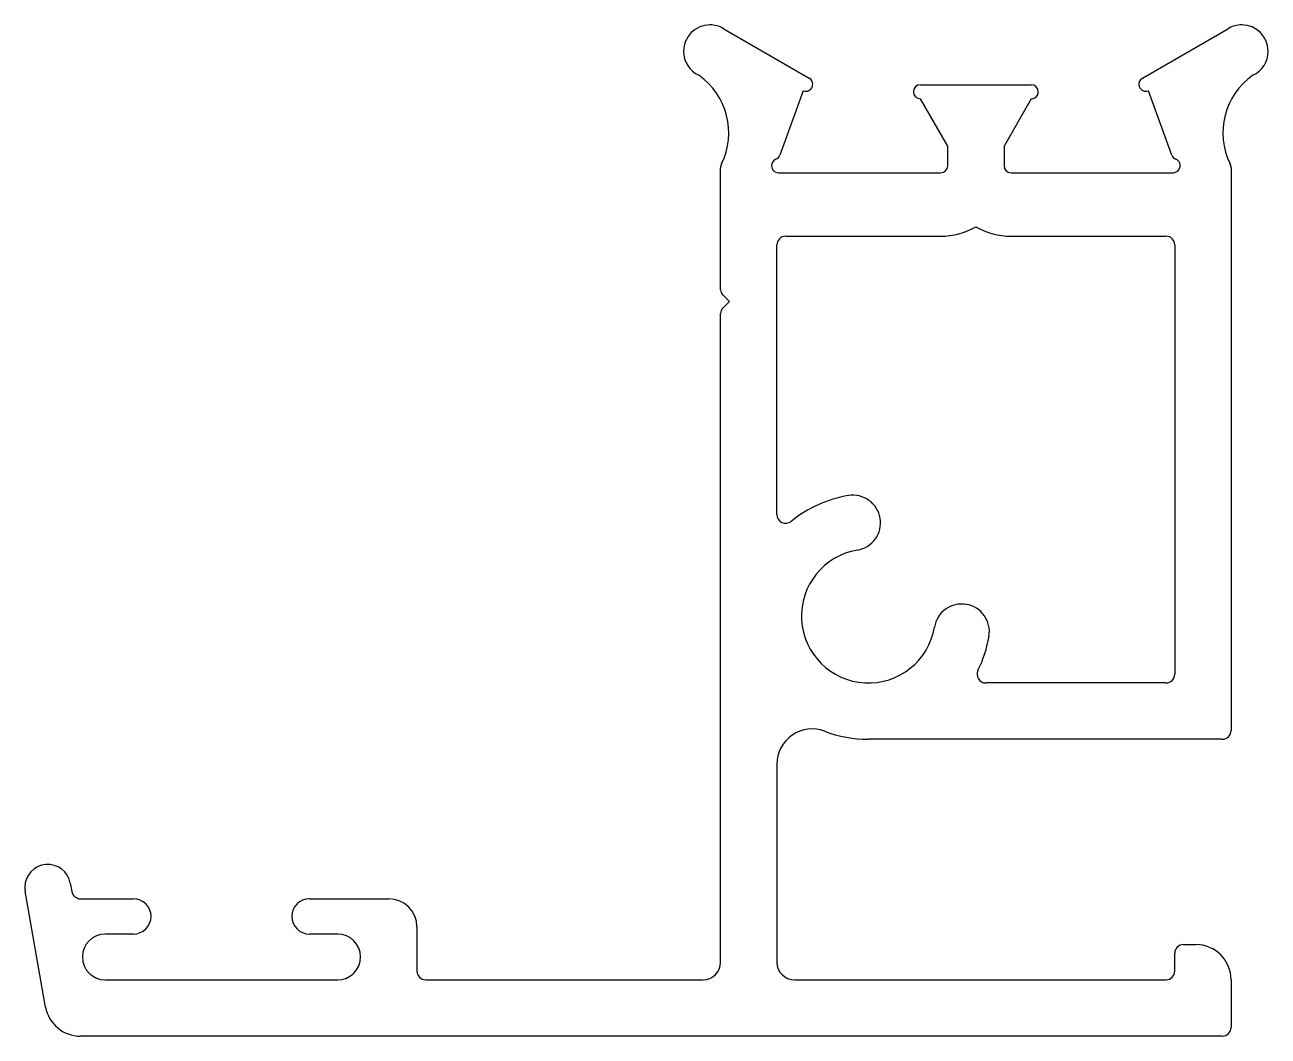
# Model space of a CAD drawing. Extents: x -14.4 to 20.9, y 7.4 to 36.2.
import ezdxf

# ---------------------------------------------------------------- set-up
doc = ezdxf.new("R2010")
doc.units = 0
doc.layers.get('0').update_dxf_attribs({"linetype": 'CONTINUOUS'})

msp = doc.modelspace()

# ---------------------------------------------------------------- linework, layer by layer
for p, q in [((5.413, 36.053), (7.857, 34.641)), ((17.318, 34.641), (19.763, 36.053)), ((7.689, 34.28), (7.025, 32.457)), ((11.014, 34.453), (14.161, 34.453)), ((18.15, 32.457), (17.486, 34.28)), ((11.788, 32.713), (11.014, 34.053)), ((14.161, 34.053), (13.388, 32.713)), ((11.788, 32.153), (11.788, 32.713)), ((13.388, 32.713), (13.388, 32.153)), ((5.339, 28.629), (5.339, 32.092)), ((6.988, 31.953), (11.588, 31.953)), ((13.588, 31.953), (18.188, 31.953)), ((19.836, 32.092), (19.836, 16.114)), ((7.189, 30.153), (11.588, 30.153)), ((13.588, 30.153), (17.986, 30.153)), ((6.939, 22.248), (6.939, 29.903)), ((18.236, 29.903), (18.236, 17.714)), ((5.589, 28.295), (5.399, 28.485)), ((5.399, 28.104), (5.589, 28.295)), ((5.339, 9.535), (5.339, 27.961)), ((17.986, 17.464), (12.873, 17.464)), ((19.586, 15.864), (9.539, 15.864)), ((6.939, 15.158), (6.939, 9.535)), ((-13.126, 11.775), (-13.084, 11.542)), ((-13.826, 8.262), (-14.406, 11.55)), ((-12.838, 11.335), (-11.333, 11.335)), ((-6.333, 11.335), (-4.083, 11.335)), ((-11.333, 10.335), (-12.133, 10.335)), ((-5.533, 10.335), (-6.333, 10.335)), ((-3.283, 10.535), (-3.283, 9.285)), ((18.486, 10.035), (18.836, 10.035)), ((18.236, 9.285), (18.236, 9.785)), ((-12.133, 9.035), (-5.533, 9.035)), ((-3.033, 9.035), (4.839, 9.035)), ((7.439, 9.035), (17.986, 9.035)), ((19.836, 9.035), (19.836, 7.685)), ((19.586, 7.435), (-12.841, 7.435))]:
    msp.add_line(p, q)
for centre, radius, start, end in [((5.038, 35.403), 0.75, 90, 180), ((5.038, 35.403), 0.75, 60, 90), ((20.138, 35.403), 0.75, 90, 120), ((20.138, 35.403), 0.75, 360, 90), ((5.038, 35.403), 0.75, 180, 245.025), ((20.138, 35.403), 0.75, 294.975, 360), ((3.571, 33.087), 2, 333.803, 54.8875), ((7.757, 34.468), 0.2, 360, 60), ((17.418, 34.468), 0.2, 120, 200), ((21.605, 33.087), 2, 125.1125, 206.197), ((7.757, 34.468), 0.2, 250, 340), ((7.757, 34.468), 0.2, 340, 360), ((11.014, 34.253), 0.2, 90, 180), ((11.014, 34.253), 0.2, 180, 270), ((14.161, 34.253), 0.2, 360, 90), ((14.161, 34.253), 0.2, 330, 360), ((17.418, 34.468), 0.2, 200, 290), ((14.161, 34.253), 0.2, 270, 330), ((5.593, 32.092), 0.254, 153.803, 180), ((6.988, 32.153), 0.2, 112.3472, 180), ((6.988, 32.153), 0.2, 180, 270), ((6.834, 32.526), 0.203, 292.3472, 340), ((11.588, 32.153), 0.2, 270, 0), ((13.588, 32.153), 0.2, 180, 270), ((18.341, 32.526), 0.203, 200, 247.6528), ((18.188, 32.153), 0.2, 270, 20), ((18.188, 32.153), 0.2, 20, 67.6528), ((19.582, 32.092), 0.254, 0, 26.197), ((11.588, 32.153), 2, 270, 300), ((13.588, 32.153), 2, 240, 270), ((7.189, 29.903), 0.25, 90, 180), ((17.986, 29.903), 0.25, 360, 90), ((5.542, 28.629), 0.203, 180, 225), ((5.542, 27.961), 0.203, 135, 180), ((9.539, 19.364), 3.47, 99.467, 129.1772), ((9.097, 22.012), 0.785, 279.4669, 99.4669), ((7.189, 22.248), 0.25, 180, 309.1772), ((9.539, 19.364), 1.9, 99.4669, 350.5331), ((12.187, 18.922), 0.785, 350.5331, 170.5331), ((9.539, 19.364), 3.47, 333.6695, 350.5331), ((12.873, 17.714), 0.25, 153.6695, 270), ((17.986, 17.714), 0.25, 270, 360), ((7.939, 15.158), 1, 69.1725, 180), ((9.539, 19.364), 3.5, 249.1725, 270), ((19.586, 16.114), 0.25, 270, 360), ((-13.766, 11.662), 0.65, 10, 180), ((-13.766, 11.662), 0.65, 180, 190), ((-12.838, 11.585), 0.25, 190, 270), ((-11.333, 10.835), 0.5, 270, 90), ((-6.333, 10.835), 0.5, 90, 270), ((-4.083, 10.535), 0.8, 0, 90), ((-12.133, 9.685), 0.65, 90, 270), ((-5.533, 9.685), 0.65, 270, 90), ((18.486, 9.785), 0.25, 90, 180), ((18.836, 9.035), 1, 360, 90), ((4.839, 9.535), 0.5, 270, 360), ((7.439, 9.535), 0.5, 180, 270), ((-3.033, 9.285), 0.25, 180, 270), ((17.986, 9.285), 0.25, 270, 0), ((-12.841, 8.435), 1, 190, 270), ((19.586, 7.685), 0.25, 270, 360)]:
    msp.add_arc(centre, radius, start, end)

doc.saveas('drawing.dxf')
